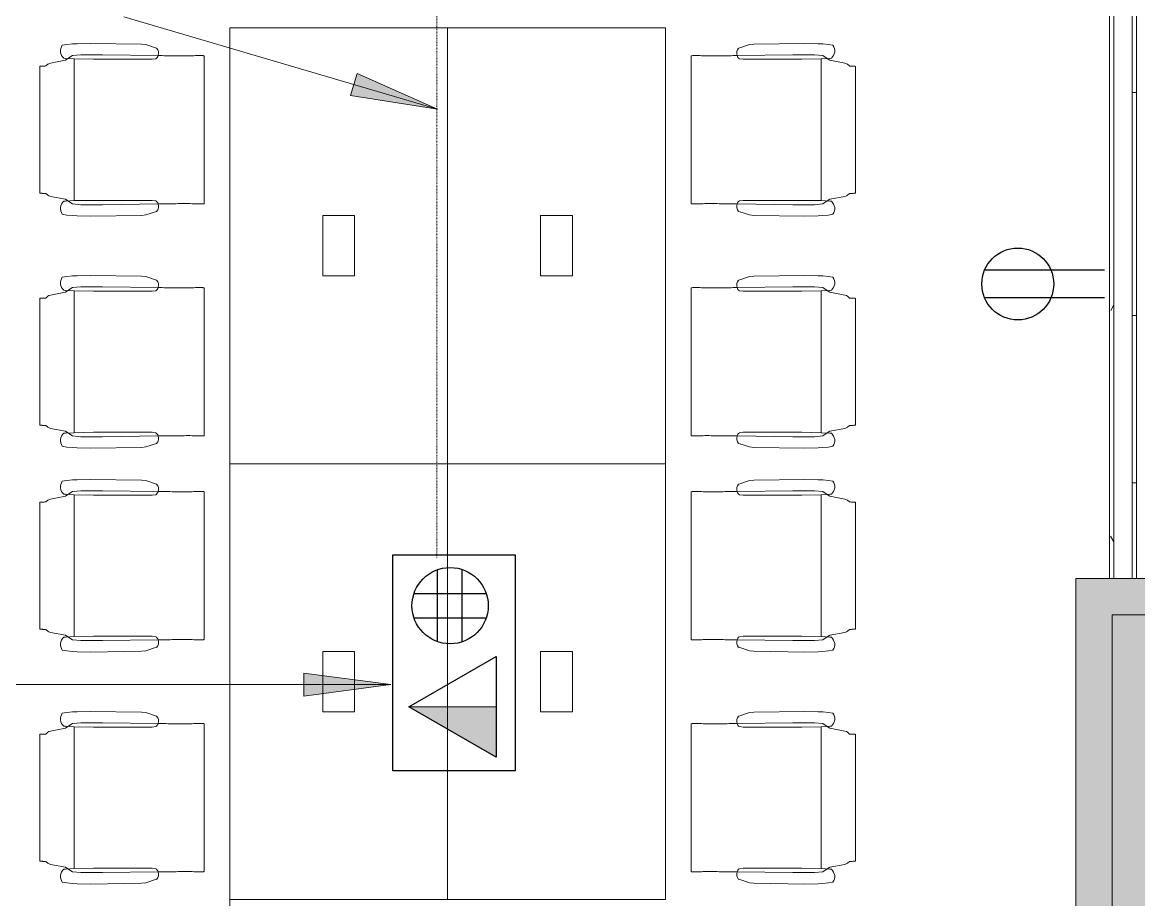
# Model space of a CAD drawing. Header units: inches. Extents: x 0 to 2535, y 0 to 2055.
# Drawn here: x 1491 to 1644.7, y 372.7 to 493.5 of the extents above; entities that cross this region are included whole.
import ezdxf

# ---------------------------------------------------------------- set-up
doc = ezdxf.new("R2010")
doc.units = ezdxf.units.IN
doc.header["$MEASUREMENT"] = 0
doc.linetypes.add('Dash 1_16_', pattern=[0.125, 0.0625, -0.0625])
for name, color, linetype, lineweight in [('A-ANNO-KEYN', 231, 'Continuous', 9), ('A-ANNO-NOTE', 131, 'Continuous', 9), ('A-DETL', 90, 'Continuous', 9), ('A-DETL-GENF', 92, 'Continuous', 9), ('A-WALL', 113, 'Continuous', 13), ('A-WALL-PATT', 111, 'Continuous', 13), ('I-FURN', 30, 'Continuous', 9), ('I-FURN-PNLS', 30, 'Continuous', 9), ('I-WALL', 2, 'Continuous', 13)]:
    doc.layers.add(name, color=color, linetype=linetype, lineweight=lineweight)
pattern_1 = [(0, (0, 0), (30.72, 7.68), [1.267, -21.773, 1.267, -21.773, -122.88]), (0, (0, 0), (30.72, 7.68), [-46.08, 1.267, -44.813, 1.267, -21.773, -53.76]), (0, (0, 0), (30.72, 7.68), [-115.2, 1.267, -14.093, 1.267, -37.133]), (120, (11.52, 3.84), (-22.011075, 22.7643), [1.267, -21.773, 1.267, -21.773, -122.88]), (120, (11.52, 3.84), (-22.011075, 22.7643), [-46.08, 1.267, -44.813, 1.267, -21.773, -53.76]), (120, (11.52, 3.84), (-22.011075, 22.7643), [-115.2, 1.267, -14.093, 1.267, -37.133]), (240, (15.36, 19.2), (-8.708925, -30.4443), [1.267, -21.773, 1.267, -21.773, -122.88]), (240, (15.36, 19.2), (-8.708925, -30.4443), [-46.08, 1.267, -44.813, 1.267, -21.773, -53.76]), (240, (15.36, 19.2), (-8.708925, -30.4443), [-115.2, 1.267, -14.093, 1.267, -37.133])]

# ---------------------------------------------------------------- blocks, each defined once
blk = doc.blocks.new('F - CONF TABLE _6 RECTANGULAR-16 CHAIRS_ - F - CONF TABLE _6 RECTANGULAR-16 CHAIRS_-7020477-Level 05 POWER _ SIGNAL')
at = {"layer": 'I-FURN'}
for p, q in [((-67.25, 56.16), (-84.68, 56.16)), ((-52.75, 56.16), (-35.32, 56.16)), ((-7.25, 56.16), (-24.68, 56.16)), ((7.25, 56.16), (24.68, 56.16)), ((-85.14, 54.68), (-85.54, 52.61)), ((-84.99, 55.06), (-85.14, 54.68)), ((-84.74, 55.32), (-84.99, 55.06)), ((-66.94, 55.06), (-67.2, 55.32)), ((-66.87, 54.92), (-66.94, 55.06)), ((-66.79, 54.68), (-66.87, 54.92)), ((-66.39, 52.61), (-66.79, 54.68)), ((-53.61, 52.61), (-53.21, 54.68)), ((-53.21, 54.68), (-53.13, 54.92)), ((-53.13, 54.92), (-53.06, 55.06)), ((-53.06, 55.06), (-52.8, 55.32)), ((-35.26, 55.32), (-35.01, 55.06)), ((-35.01, 55.06), (-34.86, 54.68)), ((-34.86, 54.68), (-34.46, 52.61)), ((-25.14, 54.68), (-25.54, 52.61)), ((-24.99, 55.06), (-25.14, 54.68)), ((-24.74, 55.32), (-24.99, 55.06)), ((-6.94, 55.06), (-7.2, 55.32)), ((-6.87, 54.92), (-6.94, 55.06)), ((-6.79, 54.68), (-6.87, 54.92)), ((-6.39, 52.61), (-6.79, 54.68)), ((6.39, 52.61), (6.79, 54.68)), ((6.79, 54.68), (6.87, 54.92)), ((6.87, 54.92), (6.94, 55.06)), ((6.94, 55.06), (7.2, 55.32)), ((24.74, 55.32), (24.99, 55.06)), ((24.99, 55.06), (25.14, 54.68)), ((25.14, 54.68), (25.54, 52.61)), ((-87.7, 52.45), (-87.77, 51.68)), ((-87.59, 53.06), (-87.7, 52.45)), ((-85.77, 52.28), (-86.18, 51.68)), ((-85.79, 52.61), (-85.81, 52.84)), ((-85.73, 51.45), (-85.79, 52.61)), ((-85.54, 52.61), (-85.77, 52.28)), ((-66.16, 52.28), (-66.39, 52.61)), ((-66.14, 52.61), (-66.21, 51.45)), ((-65.76, 51.68), (-66.16, 52.28)), ((-66.12, 52.84), (-66.14, 52.61)), ((-64.23, 52.45), (-64.34, 53.06)), ((-64.16, 51.68), (-64.23, 52.45)), ((-55.84, 51.68), (-55.77, 52.45)), ((-55.77, 52.45), (-55.66, 53.06)), ((-54.24, 51.68), (-53.84, 52.28)), ((-53.88, 52.84), (-53.86, 52.61)), ((-53.86, 52.61), (-53.79, 51.45)), ((-53.84, 52.28), (-53.61, 52.61)), ((-34.46, 52.61), (-34.23, 52.28)), ((-34.27, 51.45), (-34.21, 52.61)), ((-34.23, 52.28), (-33.82, 51.68)), ((-34.21, 52.61), (-34.19, 52.84)), ((-32.41, 53.06), (-32.3, 52.45)), ((-32.3, 52.45), (-32.23, 51.68)), ((-27.7, 52.45), (-27.77, 51.68)), ((-27.59, 53.06), (-27.7, 52.45)), ((-25.77, 52.28), (-26.18, 51.68)), ((-25.79, 52.61), (-25.81, 52.84)), ((-25.73, 51.45), (-25.79, 52.61)), ((-25.54, 52.61), (-25.77, 52.28)), ((-6.16, 52.28), (-6.39, 52.61)), ((-6.14, 52.61), (-6.21, 51.45)), ((-5.76, 51.68), (-6.16, 52.28)), ((-6.12, 52.84), (-6.14, 52.61)), ((-4.23, 52.45), (-4.34, 53.06)), ((-4.16, 51.68), (-4.23, 52.45)), ((4.16, 51.68), (4.23, 52.45)), ((4.23, 52.45), (4.34, 53.06)), ((5.76, 51.68), (6.16, 52.28)), ((6.12, 52.84), (6.14, 52.61)), ((6.14, 52.61), (6.21, 51.45)), ((6.16, 52.28), (6.39, 52.61)), ((25.54, 52.61), (25.77, 52.28)), ((25.73, 51.45), (25.79, 52.61)), ((25.77, 52.28), (26.18, 51.68)), ((25.79, 52.61), (25.81, 52.84)), ((27.59, 53.06), (27.7, 52.45)), ((27.7, 52.45), (27.77, 51.68)), ((-87.8, 51.03), (-87.85, 49.17)), ((-87.77, 51.68), (-87.8, 51.03)), ((-86.18, 51.68), (-86.28, 50.52)), ((-85.68, 48.77), (-85.73, 51.45)), ((-85.73, 51.45), (-66.21, 51.45)), ((-66.21, 51.45), (-66.25, 48.77)), ((-65.65, 50.52), (-65.76, 51.68)), ((-64.13, 51.03), (-64.16, 51.68)), ((-64.08, 49.17), (-64.13, 51.03)), ((-55.92, 49.17), (-55.87, 51.03)), ((-55.87, 51.03), (-55.84, 51.68)), ((-54.35, 50.52), (-54.24, 51.68)), ((-53.79, 51.45), (-53.75, 48.77)), ((-34.27, 51.45), (-53.79, 51.45)), ((-34.32, 48.77), (-34.27, 51.45)), ((-33.82, 51.68), (-33.72, 50.52)), ((-32.23, 51.68), (-32.2, 51.03)), ((-32.2, 51.03), (-32.15, 49.17)), ((-27.8, 51.03), (-27.85, 49.17)), ((-27.77, 51.68), (-27.8, 51.03)), ((-26.18, 51.68), (-26.28, 50.52)), ((-25.68, 48.77), (-25.73, 51.45)), ((-25.73, 51.45), (-6.21, 51.45)), ((-6.21, 51.45), (-6.25, 48.77)), ((-5.65, 50.52), (-5.76, 51.68)), ((-4.13, 51.03), (-4.16, 51.68)), ((-4.08, 49.17), (-4.13, 51.03)), ((4.08, 49.17), (4.13, 51.03)), ((4.13, 51.03), (4.16, 51.68)), ((5.65, 50.52), (5.76, 51.68)), ((6.21, 51.45), (6.25, 48.77)), ((25.73, 51.45), (6.21, 51.45)), ((25.68, 48.77), (25.73, 51.45)), ((26.18, 51.68), (26.28, 50.52)), ((27.77, 51.68), (27.8, 51.03)), ((27.8, 51.03), (27.85, 49.17)), ((-86.28, 50.52), (-86.28, 47.52)), ((-65.65, 47.52), (-65.65, 50.52)), ((-54.35, 47.52), (-54.35, 50.52)), ((-33.72, 50.52), (-33.72, 47.52)), ((-26.28, 50.52), (-26.28, 47.52)), ((-5.65, 47.52), (-5.65, 50.52)), ((5.65, 47.52), (5.65, 50.52)), ((26.28, 50.52), (26.28, 47.52)), ((-87.85, 49.17), (-87.75, 42.17)), ((-85.68, 40.68), (-85.68, 48.77)), ((-66.25, 48.77), (-66.25, 40.68)), ((-64.18, 42.17), (-64.08, 49.17)), ((-55.82, 42.17), (-55.92, 49.17)), ((-53.75, 48.77), (-53.75, 40.68)), ((-34.32, 40.68), (-34.32, 48.77)), ((-32.15, 49.17), (-32.25, 42.17)), ((-27.85, 49.17), (-27.75, 42.17)), ((-25.68, 40.68), (-25.68, 48.77)), ((-6.25, 48.77), (-6.25, 40.68)), ((-4.18, 42.17), (-4.08, 49.17)), ((4.18, 42.17), (4.08, 49.17)), ((6.25, 48.77), (6.25, 40.68)), ((25.68, 40.68), (25.68, 48.77)), ((27.85, 49.17), (27.75, 42.17)), ((-86.28, 47.52), (-86.17, 39.85)), ((-65.76, 39.85), (-65.65, 47.52)), ((-54.24, 39.85), (-54.35, 47.52)), ((-33.72, 47.52), (-33.83, 39.85)), ((-26.28, 47.52), (-26.17, 39.85)), ((-5.76, 39.85), (-5.65, 47.52)), ((5.76, 39.85), (5.65, 47.52)), ((26.28, 47.52), (26.17, 39.85)), ((-87.75, 42.17), (-87.69, 41.58)), ((-87.69, 41.58), (-87.2, 40.08)), ((-64.73, 40.08), (-64.24, 41.58)), ((-64.24, 41.58), (-64.18, 42.17)), ((-55.76, 41.58), (-55.82, 42.17)), ((-55.27, 40.08), (-55.76, 41.58)), ((-32.31, 41.58), (-32.8, 40.08)), ((-32.25, 42.17), (-32.31, 41.58)), ((-27.75, 42.17), (-27.69, 41.58)), ((-27.69, 41.58), (-27.2, 40.08)), ((-4.73, 40.08), (-4.24, 41.58)), ((-4.24, 41.58), (-4.18, 42.17)), ((4.24, 41.58), (4.18, 42.17)), ((4.73, 40.08), (4.24, 41.58)), ((27.69, 41.58), (27.2, 40.08)), ((27.75, 42.17), (27.69, 41.58)), ((-85.74, 40.18), (-85.68, 40.68)), ((-66.25, 40.68), (-66.19, 40.18)), ((-53.75, 40.68), (-53.81, 40.18)), ((-34.26, 40.18), (-34.32, 40.68)), ((-25.74, 40.18), (-25.68, 40.68)), ((-6.25, 40.68), (-6.19, 40.18)), ((6.25, 40.68), (6.19, 40.18)), ((25.74, 40.18), (25.68, 40.68)), ((-86.14, 33.53), (-65.8, 33.53)), ((-33.86, 33.53), (-54.2, 33.53)), ((-26.14, 33.53), (-5.8, 33.53)), ((26.14, 33.53), (5.8, 33.53)), ((-86.14, -33.53), (-65.8, -33.53)), ((-33.86, -33.53), (-54.2, -33.53)), ((-26.14, -33.53), (-5.8, -33.53)), ((26.14, -33.53), (5.8, -33.53)), ((-86.28, -47.52), (-86.17, -39.85)), ((-65.76, -39.85), (-65.65, -47.52)), ((-54.24, -39.85), (-54.35, -47.52)), ((-33.72, -47.52), (-33.83, -39.85)), ((-26.28, -47.52), (-26.17, -39.85)), ((-5.76, -39.85), (-5.65, -47.52)), ((5.76, -39.85), (5.65, -47.52)), ((26.28, -47.52), (26.17, -39.85)), ((-87.69, -41.58), (-87.2, -40.08)), ((-85.74, -40.18), (-85.68, -40.68)), ((-85.68, -40.68), (-85.68, -48.77)), ((-66.25, -40.68), (-66.19, -40.18)), ((-66.25, -48.77), (-66.25, -40.68)), ((-64.73, -40.08), (-64.24, -41.58)), ((-55.27, -40.08), (-55.76, -41.58)), ((-53.75, -40.68), (-53.81, -40.18)), ((-53.75, -48.77), (-53.75, -40.68)), ((-34.26, -40.18), (-34.32, -40.68)), ((-34.32, -40.68), (-34.32, -48.77)), ((-32.31, -41.58), (-32.8, -40.08)), ((-27.69, -41.58), (-27.2, -40.08)), ((-25.74, -40.18), (-25.68, -40.68)), ((-25.68, -40.68), (-25.68, -48.77)), ((-6.25, -40.68), (-6.19, -40.18)), ((-6.25, -48.77), (-6.25, -40.68)), ((-4.73, -40.08), (-4.24, -41.58)), ((4.73, -40.08), (4.24, -41.58)), ((6.25, -40.68), (6.19, -40.18)), ((6.25, -48.77), (6.25, -40.68)), ((25.74, -40.18), (25.68, -40.68)), ((25.68, -40.68), (25.68, -48.77)), ((27.69, -41.58), (27.2, -40.08)), ((-87.85, -49.17), (-87.75, -42.17)), ((-87.75, -42.17), (-87.69, -41.58)), ((-64.24, -41.58), (-64.18, -42.17)), ((-64.18, -42.17), (-64.08, -49.17)), ((-55.82, -42.17), (-55.92, -49.17)), ((-55.76, -41.58), (-55.82, -42.17)), ((-32.25, -42.17), (-32.31, -41.58)), ((-32.15, -49.17), (-32.25, -42.17)), ((-27.85, -49.17), (-27.75, -42.17)), ((-27.75, -42.17), (-27.69, -41.58)), ((-4.24, -41.58), (-4.18, -42.17)), ((-4.18, -42.17), (-4.08, -49.17)), ((4.18, -42.17), (4.08, -49.17)), ((4.24, -41.58), (4.18, -42.17)), ((27.75, -42.17), (27.69, -41.58)), ((27.85, -49.17), (27.75, -42.17)), ((-86.28, -50.52), (-86.28, -47.52)), ((-65.65, -47.52), (-65.65, -50.52)), ((-54.35, -47.52), (-54.35, -50.52)), ((-33.72, -50.52), (-33.72, -47.52)), ((-26.28, -50.52), (-26.28, -47.52)), ((-5.65, -47.52), (-5.65, -50.52)), ((5.65, -47.52), (5.65, -50.52)), ((26.28, -50.52), (26.28, -47.52)), ((-87.8, -51.03), (-87.85, -49.17)), ((-85.68, -48.77), (-85.73, -51.45)), ((-66.21, -51.45), (-66.25, -48.77)), ((-64.08, -49.17), (-64.13, -51.03)), ((-55.92, -49.17), (-55.87, -51.03)), ((-53.79, -51.45), (-53.75, -48.77)), ((-34.32, -48.77), (-34.27, -51.45)), ((-32.2, -51.03), (-32.15, -49.17)), ((-27.8, -51.03), (-27.85, -49.17)), ((-25.68, -48.77), (-25.73, -51.45)), ((-6.21, -51.45), (-6.25, -48.77)), ((-4.08, -49.17), (-4.13, -51.03)), ((4.08, -49.17), (4.13, -51.03)), ((6.21, -51.45), (6.25, -48.77)), ((25.68, -48.77), (25.73, -51.45)), ((27.8, -51.03), (27.85, -49.17)), ((-86.18, -51.68), (-86.28, -50.52)), ((-65.65, -50.52), (-65.76, -51.68)), ((-54.35, -50.52), (-54.24, -51.68)), ((-33.82, -51.68), (-33.72, -50.52)), ((-26.18, -51.68), (-26.28, -50.52)), ((-5.65, -50.52), (-5.76, -51.68)), ((5.65, -50.52), (5.76, -51.68)), ((26.18, -51.68), (26.28, -50.52)), ((-87.77, -51.68), (-87.8, -51.03)), ((-87.7, -52.45), (-87.77, -51.68)), ((-85.77, -52.28), (-86.18, -51.68)), ((-85.73, -51.45), (-85.79, -52.61)), ((-85.73, -51.45), (-66.21, -51.45)), ((-66.14, -52.61), (-66.21, -51.45)), ((-65.76, -51.68), (-66.16, -52.28)), ((-64.16, -51.68), (-64.23, -52.45)), ((-64.13, -51.03), (-64.16, -51.68)), ((-55.87, -51.03), (-55.84, -51.68)), ((-55.84, -51.68), (-55.77, -52.45)), ((-54.24, -51.68), (-53.84, -52.28)), ((-53.86, -52.61), (-53.79, -51.45)), ((-34.27, -51.45), (-53.79, -51.45)), ((-34.27, -51.45), (-34.21, -52.61)), ((-34.23, -52.28), (-33.82, -51.68)), ((-32.3, -52.45), (-32.23, -51.68)), ((-32.23, -51.68), (-32.2, -51.03)), ((-27.77, -51.68), (-27.8, -51.03)), ((-27.7, -52.45), (-27.77, -51.68)), ((-25.77, -52.28), (-26.18, -51.68)), ((-25.73, -51.45), (-25.79, -52.61)), ((-25.73, -51.45), (-6.21, -51.45)), ((-6.14, -52.61), (-6.21, -51.45)), ((-5.76, -51.68), (-6.16, -52.28)), ((-4.16, -51.68), (-4.23, -52.45)), ((-4.13, -51.03), (-4.16, -51.68)), ((4.13, -51.03), (4.16, -51.68)), ((4.16, -51.68), (4.23, -52.45)), ((5.76, -51.68), (6.16, -52.28)), ((6.14, -52.61), (6.21, -51.45)), ((25.73, -51.45), (6.21, -51.45)), ((25.73, -51.45), (25.79, -52.61)), ((25.77, -52.28), (26.18, -51.68)), ((27.7, -52.45), (27.77, -51.68)), ((27.77, -51.68), (27.8, -51.03)), ((-87.59, -53.06), (-87.7, -52.45)), ((-85.79, -52.61), (-85.81, -52.84)), ((-85.54, -52.61), (-85.77, -52.28)), ((-85.14, -54.68), (-85.54, -52.61)), ((-66.39, -52.61), (-66.79, -54.68)), ((-66.16, -52.28), (-66.39, -52.61)), ((-66.12, -52.84), (-66.14, -52.61)), ((-64.23, -52.45), (-64.34, -53.06)), ((-55.77, -52.45), (-55.66, -53.06)), ((-53.88, -52.84), (-53.86, -52.61)), ((-53.84, -52.28), (-53.61, -52.61)), ((-53.61, -52.61), (-53.21, -54.68)), ((-34.86, -54.68), (-34.46, -52.61)), ((-34.46, -52.61), (-34.23, -52.28)), ((-34.21, -52.61), (-34.19, -52.84)), ((-32.41, -53.06), (-32.3, -52.45)), ((-27.59, -53.06), (-27.7, -52.45)), ((-25.79, -52.61), (-25.81, -52.84)), ((-25.54, -52.61), (-25.77, -52.28)), ((-25.14, -54.68), (-25.54, -52.61)), ((-6.39, -52.61), (-6.79, -54.68)), ((-6.16, -52.28), (-6.39, -52.61)), ((-6.12, -52.84), (-6.14, -52.61)), ((-4.23, -52.45), (-4.34, -53.06)), ((4.23, -52.45), (4.34, -53.06)), ((6.12, -52.84), (6.14, -52.61)), ((6.16, -52.28), (6.39, -52.61)), ((6.39, -52.61), (6.79, -54.68)), ((25.14, -54.68), (25.54, -52.61)), ((25.54, -52.61), (25.77, -52.28)), ((25.79, -52.61), (25.81, -52.84)), ((27.59, -53.06), (27.7, -52.45)), ((-84.99, -55.06), (-85.14, -54.68)), ((-84.74, -55.32), (-84.99, -55.06)), ((-66.94, -55.06), (-67.2, -55.32)), ((-66.87, -54.92), (-66.94, -55.06)), ((-66.79, -54.68), (-66.87, -54.92)), ((-53.21, -54.68), (-53.13, -54.92)), ((-53.13, -54.92), (-53.06, -55.06)), ((-53.06, -55.06), (-52.8, -55.32)), ((-35.26, -55.32), (-35.01, -55.06)), ((-35.01, -55.06), (-34.86, -54.68)), ((-24.99, -55.06), (-25.14, -54.68)), ((-24.74, -55.32), (-24.99, -55.06)), ((-6.94, -55.06), (-7.2, -55.32)), ((-6.87, -54.92), (-6.94, -55.06)), ((-6.79, -54.68), (-6.87, -54.92)), ((6.79, -54.68), (6.87, -54.92)), ((6.87, -54.92), (6.94, -55.06)), ((6.94, -55.06), (7.2, -55.32)), ((24.74, -55.32), (24.99, -55.06)), ((24.99, -55.06), (25.14, -54.68)), ((-67.25, -56.16), (-84.68, -56.16)), ((-52.75, -56.16), (-35.32, -56.16)), ((-7.25, -56.16), (-24.68, -56.16)), ((7.25, -56.16), (24.68, -56.16))]:
    blk.add_line(p, q, dxfattribs=at)
for centre, radius, start, end in [((-86.82, 51.99), 1.32, 40.065, 125.935), ((-65.11, 51.99), 1.32, 54.065, 139.935), ((-54.89, 51.99), 1.32, 40.065, 125.935), ((-33.18, 51.99), 1.32, 54.065, 139.935), ((-26.82, 51.99), 1.32, 40.065, 125.935), ((-5.11, 51.99), 1.32, 54.065, 139.935), ((5.11, 51.99), 1.32, 40.065, 125.935), ((26.82, 51.99), 1.32, 54.065, 139.935), ((-86.48, 40.93), 1.12, 229.743, 286.0891), ((-86.4, 40.6), 0.781, 286.8466, 327.6782), ((-65.53, 40.6), 0.781, 212.3218, 253.1534), ((-65.45, 40.93), 1.12, 253.9109, 310.257), ((-54.55, 40.93), 1.12, 229.743, 286.0891), ((-54.47, 40.6), 0.781, 286.8466, 327.6782), ((-33.6, 40.6), 0.781, 212.3218, 253.1534), ((-33.52, 40.93), 1.12, 253.9109, 310.257), ((-26.48, 40.93), 1.12, 229.743, 286.0891), ((-26.4, 40.6), 0.781, 286.8466, 327.6782), ((-5.53, 40.6), 0.781, 212.3218, 253.1534), ((-5.45, 40.93), 1.12, 253.9109, 310.257), ((5.45, 40.93), 1.12, 229.743, 286.0891), ((5.53, 40.6), 0.781, 286.8466, 327.6782), ((26.4, 40.6), 0.781, 212.3218, 253.1534), ((26.48, 40.93), 1.12, 253.9109, 310.257), ((-86.48, -40.93), 1.12, 73.9109, 130.257), ((-86.4, -40.6), 0.781, 32.3218, 73.1534), ((-65.53, -40.6), 0.781, 106.8466, 147.6782), ((-65.45, -40.93), 1.12, 49.743, 106.0891), ((-54.55, -40.93), 1.12, 73.9109, 130.257), ((-54.47, -40.6), 0.781, 32.3218, 73.1534), ((-33.6, -40.6), 0.781, 106.8466, 147.6782), ((-33.52, -40.93), 1.12, 49.743, 106.0891), ((-26.48, -40.93), 1.12, 73.9109, 130.257), ((-26.4, -40.6), 0.781, 32.3218, 73.1534), ((-5.53, -40.6), 0.781, 106.8466, 147.6782), ((-5.45, -40.93), 1.12, 49.743, 106.0891), ((5.45, -40.93), 1.12, 73.9109, 130.257), ((5.53, -40.6), 0.781, 32.3218, 73.1534), ((26.4, -40.6), 0.781, 106.8466, 147.6782), ((26.48, -40.93), 1.12, 49.743, 106.0891), ((-86.82, -51.99), 1.32, 234.065, 319.935), ((-65.11, -51.99), 1.32, 220.065, 305.935), ((-54.89, -51.99), 1.32, 234.065, 319.935), ((-33.18, -51.99), 1.32, 220.065, 305.935), ((-26.82, -51.99), 1.32, 234.065, 319.935), ((-5.11, -51.99), 1.32, 220.065, 305.935), ((5.11, -51.99), 1.32, 234.065, 319.935), ((26.82, -51.99), 1.32, 220.065, 305.935)]:
    blk.add_arc(centre, radius, start, end, dxfattribs=at)
for points, knots in [([(-84.68, 56.16), (-84.68, 56.16), (-84.69, 56.14), (-84.7, 56.09), (-84.71, 56.03), (-84.71, 55.94), (-84.72, 55.84), (-84.73, 55.69), (-84.73, 55.51), (-84.74, 55.37), (-84.74, 55.32)], [0, 0, 0, 0, 0.111111, 0.222222, 0.333333, 0.444444, 0.555556, 0.666667, 0.888889, 1, 1, 1, 1]), ([(-67.2, 55.32), (-67.2, 55.51), (-67.21, 55.78), (-67.22, 56), (-67.23, 56.09), (-67.24, 56.14), (-67.25, 56.16), (-67.25, 56.16)], [0, 0, 0, 0, 0.444444, 0.666667, 0.777778, 0.888889, 1, 1, 1, 1]), ([(-52.8, 55.32), (-52.8, 55.37), (-52.8, 55.51), (-52.8, 55.69), (-52.79, 55.84), (-52.78, 55.94), (-52.78, 56.03), (-52.77, 56.09), (-52.76, 56.14), (-52.75, 56.16), (-52.75, 56.16)], [-1, -1, -1, -1, -0.888889, -0.666667, -0.555556, -0.444444, -0.333333, -0.222222, -0.111111, 0, 0, 0, 0]), ([(-35.32, 56.16), (-35.32, 56.16), (-35.31, 56.14), (-35.3, 56.09), (-35.29, 56), (-35.27, 55.78), (-35.27, 55.51), (-35.26, 55.32)], [-1, -1, -1, -1, -0.888889, -0.777778, -0.666667, -0.444444, 0, 0, 0, 0]), ([(-24.68, 56.16), (-24.68, 56.16), (-24.69, 56.14), (-24.7, 56.09), (-24.71, 56.03), (-24.71, 55.94), (-24.72, 55.84), (-24.73, 55.69), (-24.73, 55.51), (-24.74, 55.37), (-24.74, 55.32)], [0, 0, 0, 0, 0.111111, 0.222222, 0.333333, 0.444444, 0.555556, 0.666667, 0.888889, 1, 1, 1, 1]), ([(-7.2, 55.32), (-7.2, 55.51), (-7.21, 55.78), (-7.22, 56), (-7.23, 56.09), (-7.24, 56.14), (-7.25, 56.16), (-7.25, 56.16)], [0, 0, 0, 0, 0.444444, 0.666667, 0.777778, 0.888889, 1, 1, 1, 1]), ([(7.2, 55.32), (7.2, 55.37), (7.2, 55.51), (7.2, 55.69), (7.21, 55.84), (7.22, 55.94), (7.22, 56.03), (7.23, 56.09), (7.24, 56.14), (7.25, 56.16), (7.25, 56.16)], [-1, -1, -1, -1, -0.888889, -0.666667, -0.555556, -0.444444, -0.333333, -0.222222, -0.111111, 0, 0, 0, 0]), ([(24.68, 56.16), (24.68, 56.16), (24.69, 56.14), (24.7, 56.09), (24.71, 56), (24.73, 55.78), (24.73, 55.51), (24.74, 55.32)], [-1, -1, -1, -1, -0.888889, -0.777778, -0.666667, -0.444444, 0, 0, 0, 0]), ([(-86.18, 34.47), (-86.18, 34.39), (-86.18, 34.23), (-86.18, 33.9), (-86.16, 33.6), (-86.14, 33.53), (-86.14, 33.53)], [0, 0, 0, 0, 0.181818, 0.363636, 0.727273, 1, 1, 1, 1]), ([(-65.8, 33.53), (-65.79, 33.53), (-65.79, 33.53), (-65.78, 33.56), (-65.77, 33.62), (-65.77, 33.69), (-65.76, 33.77), (-65.75, 33.91), (-65.75, 34.14), (-65.75, 34.35), (-65.75, 34.47)], [0, 0, 0, 0, 0.090909, 0.181818, 0.272727, 0.363636, 0.454545, 0.545455, 0.727273, 1, 1, 1, 1]), ([(-54.2, 33.53), (-54.21, 33.53), (-54.23, 33.6), (-54.25, 33.9), (-54.25, 34.23), (-54.25, 34.39), (-54.25, 34.47)], [-1, -1, -1, -1, -0.727273, -0.363636, -0.181818, 0, 0, 0, 0]), ([(-33.82, 34.47), (-33.82, 34.35), (-33.82, 34.14), (-33.82, 33.91), (-33.83, 33.77), (-33.83, 33.69), (-33.84, 33.62), (-33.85, 33.56), (-33.86, 33.53), (-33.86, 33.53), (-33.86, 33.53)], [-1, -1, -1, -1, -0.727273, -0.545455, -0.454545, -0.363636, -0.272727, -0.181818, -0.090909, 0, 0, 0, 0]), ([(-26.18, 34.47), (-26.18, 34.39), (-26.18, 34.23), (-26.18, 33.9), (-26.16, 33.6), (-26.14, 33.53), (-26.14, 33.53)], [0, 0, 0, 0, 0.181818, 0.363636, 0.727273, 1, 1, 1, 1]), ([(-5.8, 33.53), (-5.79, 33.53), (-5.79, 33.53), (-5.78, 33.56), (-5.77, 33.62), (-5.77, 33.69), (-5.76, 33.77), (-5.75, 33.91), (-5.75, 34.14), (-5.75, 34.35), (-5.75, 34.47)], [0, 0, 0, 0, 0.090909, 0.181818, 0.272727, 0.363636, 0.454545, 0.545455, 0.727273, 1, 1, 1, 1]), ([(5.8, 33.53), (5.79, 33.53), (5.77, 33.6), (5.75, 33.9), (5.75, 34.23), (5.75, 34.39), (5.75, 34.47)], [-1, -1, -1, -1, -0.727273, -0.363636, -0.181818, 0, 0, 0, 0]), ([(26.18, 34.47), (26.18, 34.35), (26.18, 34.14), (26.18, 33.91), (26.17, 33.77), (26.17, 33.69), (26.16, 33.62), (26.15, 33.56), (26.14, 33.53), (26.14, 33.53), (26.14, 33.53)], [-1, -1, -1, -1, -0.727273, -0.545455, -0.454545, -0.363636, -0.272727, -0.181818, -0.090909, 0, 0, 0, 0]), ([(-86.18, -34.47), (-86.18, -34.35), (-86.18, -34.14), (-86.18, -33.91), (-86.17, -33.77), (-86.17, -33.69), (-86.16, -33.62), (-86.15, -33.56), (-86.14, -33.53), (-86.14, -33.53), (-86.14, -33.53)], [-1, -1, -1, -1, -0.727273, -0.545455, -0.454545, -0.363636, -0.272727, -0.181818, -0.090909, 0, 0, 0, 0]), ([(-65.8, -33.53), (-65.79, -33.53), (-65.77, -33.6), (-65.75, -33.9), (-65.75, -34.23), (-65.75, -34.39), (-65.75, -34.47)], [-1, -1, -1, -1, -0.727273, -0.363636, -0.181818, 0, 0, 0, 0]), ([(-54.2, -33.53), (-54.21, -33.53), (-54.21, -33.53), (-54.22, -33.56), (-54.23, -33.62), (-54.23, -33.69), (-54.24, -33.77), (-54.25, -33.91), (-54.25, -34.14), (-54.25, -34.35), (-54.25, -34.47)], [0, 0, 0, 0, 0.090909, 0.181818, 0.272727, 0.363636, 0.454545, 0.545455, 0.727273, 1, 1, 1, 1]), ([(-33.82, -34.47), (-33.82, -34.39), (-33.82, -34.23), (-33.82, -33.9), (-33.84, -33.6), (-33.86, -33.53), (-33.86, -33.53)], [0, 0, 0, 0, 0.181818, 0.363636, 0.727273, 1, 1, 1, 1]), ([(-26.18, -34.47), (-26.18, -34.35), (-26.18, -34.14), (-26.18, -33.91), (-26.17, -33.77), (-26.17, -33.69), (-26.16, -33.62), (-26.15, -33.56), (-26.14, -33.53), (-26.14, -33.53), (-26.14, -33.53)], [-1, -1, -1, -1, -0.727273, -0.545455, -0.454545, -0.363636, -0.272727, -0.181818, -0.090909, 0, 0, 0, 0]), ([(-5.8, -33.53), (-5.79, -33.53), (-5.77, -33.6), (-5.75, -33.9), (-5.75, -34.23), (-5.75, -34.39), (-5.75, -34.47)], [-1, -1, -1, -1, -0.727273, -0.363636, -0.181818, 0, 0, 0, 0]), ([(5.8, -33.53), (5.79, -33.53), (5.79, -33.53), (5.78, -33.56), (5.77, -33.62), (5.77, -33.69), (5.76, -33.77), (5.75, -33.91), (5.75, -34.14), (5.75, -34.35), (5.75, -34.47)], [0, 0, 0, 0, 0.090909, 0.181818, 0.272727, 0.363636, 0.454545, 0.545455, 0.727273, 1, 1, 1, 1]), ([(26.18, -34.47), (26.18, -34.39), (26.18, -34.23), (26.18, -33.9), (26.16, -33.6), (26.14, -33.53), (26.14, -33.53)], [0, 0, 0, 0, 0.181818, 0.363636, 0.727273, 1, 1, 1, 1]), ([(-84.68, -56.16), (-84.68, -56.16), (-84.69, -56.14), (-84.7, -56.09), (-84.71, -56), (-84.73, -55.78), (-84.73, -55.51), (-84.74, -55.32)], [-1, -1, -1, -1, -0.888889, -0.777778, -0.666667, -0.444444, 0, 0, 0, 0]), ([(-67.2, -55.32), (-67.2, -55.37), (-67.2, -55.51), (-67.2, -55.69), (-67.21, -55.84), (-67.22, -55.94), (-67.22, -56.03), (-67.23, -56.09), (-67.24, -56.14), (-67.25, -56.16), (-67.25, -56.16)], [-1, -1, -1, -1, -0.888889, -0.666667, -0.555556, -0.444444, -0.333333, -0.222222, -0.111111, 0, 0, 0, 0]), ([(-52.8, -55.32), (-52.8, -55.51), (-52.79, -55.78), (-52.78, -56), (-52.77, -56.09), (-52.76, -56.14), (-52.75, -56.16), (-52.75, -56.16)], [0, 0, 0, 0, 0.444444, 0.666667, 0.777778, 0.888889, 1, 1, 1, 1]), ([(-35.32, -56.16), (-35.32, -56.16), (-35.31, -56.14), (-35.3, -56.09), (-35.29, -56.03), (-35.29, -55.94), (-35.28, -55.84), (-35.27, -55.69), (-35.27, -55.51), (-35.26, -55.37), (-35.26, -55.32)], [0, 0, 0, 0, 0.111111, 0.222222, 0.333333, 0.444444, 0.555556, 0.666667, 0.888889, 1, 1, 1, 1]), ([(-24.68, -56.16), (-24.68, -56.16), (-24.69, -56.14), (-24.7, -56.09), (-24.71, -56), (-24.73, -55.78), (-24.73, -55.51), (-24.74, -55.32)], [-1, -1, -1, -1, -0.888889, -0.777778, -0.666667, -0.444444, 0, 0, 0, 0]), ([(-7.2, -55.32), (-7.2, -55.37), (-7.2, -55.51), (-7.2, -55.69), (-7.21, -55.84), (-7.22, -55.94), (-7.22, -56.03), (-7.23, -56.09), (-7.24, -56.14), (-7.25, -56.16), (-7.25, -56.16)], [-1, -1, -1, -1, -0.888889, -0.666667, -0.555556, -0.444444, -0.333333, -0.222222, -0.111111, 0, 0, 0, 0]), ([(7.2, -55.32), (7.2, -55.51), (7.21, -55.78), (7.22, -56), (7.23, -56.09), (7.24, -56.14), (7.25, -56.16), (7.25, -56.16)], [0, 0, 0, 0, 0.444444, 0.666667, 0.777778, 0.888889, 1, 1, 1, 1]), ([(24.68, -56.16), (24.68, -56.16), (24.69, -56.14), (24.7, -56.09), (24.71, -56.03), (24.71, -55.94), (24.72, -55.84), (24.73, -55.69), (24.73, -55.51), (24.74, -55.37), (24.74, -55.32)], [0, 0, 0, 0, 0.111111, 0.222222, 0.333333, 0.444444, 0.555556, 0.666667, 0.888889, 1, 1, 1, 1])]:
    blk.add_open_spline(points, degree=3, knots=knots, dxfattribs=at)
for points in [[(-86.17, 39.85), (-86.16, 39.12), (-86.15, 37.66), (-86.14, 36.18), (-86.13, 35.44)], [(-65.8, 35.44), (-65.8, 36.18), (-65.79, 37.66), (-65.77, 39.12), (-65.76, 39.85)], [(-54.2, 35.44), (-54.2, 36.18), (-54.21, 37.66), (-54.23, 39.12), (-54.24, 39.85)], [(-33.83, 39.85), (-33.84, 39.12), (-33.85, 37.66), (-33.86, 36.18), (-33.87, 35.44)], [(-26.17, 39.85), (-26.16, 39.12), (-26.15, 37.66), (-26.14, 36.18), (-26.13, 35.44)], [(-5.8, 35.44), (-5.8, 36.18), (-5.79, 37.66), (-5.77, 39.12), (-5.76, 39.85)], [(5.8, 35.44), (5.8, 36.18), (5.79, 37.66), (5.77, 39.12), (5.76, 39.85)], [(26.17, 39.85), (26.16, 39.12), (26.15, 37.66), (26.14, 36.18), (26.13, 35.44)], [(-86.13, 35.44), (-86.14, 35.28), (-86.16, 34.96), (-86.17, 34.63), (-86.18, 34.47)], [(-65.75, 34.47), (-65.76, 34.63), (-65.77, 34.96), (-65.79, 35.28), (-65.8, 35.44)], [(-54.25, 34.47), (-54.24, 34.63), (-54.23, 34.96), (-54.21, 35.28), (-54.2, 35.44)], [(-33.87, 35.44), (-33.86, 35.28), (-33.84, 34.96), (-33.83, 34.63), (-33.82, 34.47)], [(-26.13, 35.44), (-26.14, 35.28), (-26.16, 34.96), (-26.17, 34.63), (-26.18, 34.47)], [(-5.75, 34.47), (-5.76, 34.63), (-5.77, 34.96), (-5.79, 35.28), (-5.8, 35.44)], [(5.75, 34.47), (5.76, 34.63), (5.77, 34.96), (5.79, 35.28), (5.8, 35.44)], [(26.13, 35.44), (26.14, 35.28), (26.16, 34.96), (26.17, 34.63), (26.18, 34.47)], [(-86.13, -35.44), (-86.14, -35.28), (-86.16, -34.96), (-86.17, -34.63), (-86.18, -34.47)], [(-65.75, -34.47), (-65.76, -34.63), (-65.77, -34.96), (-65.79, -35.28), (-65.8, -35.44)], [(-54.25, -34.47), (-54.24, -34.63), (-54.23, -34.96), (-54.21, -35.28), (-54.2, -35.44)], [(-33.87, -35.44), (-33.86, -35.28), (-33.84, -34.96), (-33.83, -34.63), (-33.82, -34.47)], [(-26.13, -35.44), (-26.14, -35.28), (-26.16, -34.96), (-26.17, -34.63), (-26.18, -34.47)], [(-5.75, -34.47), (-5.76, -34.63), (-5.77, -34.96), (-5.79, -35.28), (-5.8, -35.44)], [(5.75, -34.47), (5.76, -34.63), (5.77, -34.96), (5.79, -35.28), (5.8, -35.44)], [(26.13, -35.44), (26.14, -35.28), (26.16, -34.96), (26.17, -34.63), (26.18, -34.47)], [(-86.17, -39.85), (-86.16, -39.12), (-86.15, -37.66), (-86.14, -36.18), (-86.13, -35.44)], [(-65.8, -35.44), (-65.8, -36.18), (-65.79, -37.66), (-65.77, -39.12), (-65.76, -39.85)], [(-54.2, -35.44), (-54.2, -36.18), (-54.21, -37.66), (-54.23, -39.12), (-54.24, -39.85)], [(-33.83, -39.85), (-33.84, -39.12), (-33.85, -37.66), (-33.86, -36.18), (-33.87, -35.44)], [(-26.17, -39.85), (-26.16, -39.12), (-26.15, -37.66), (-26.14, -36.18), (-26.13, -35.44)], [(-5.8, -35.44), (-5.8, -36.18), (-5.79, -37.66), (-5.77, -39.12), (-5.76, -39.85)], [(5.8, -35.44), (5.8, -36.18), (5.79, -37.66), (5.77, -39.12), (5.76, -39.85)], [(26.17, -39.85), (26.16, -39.12), (26.15, -37.66), (26.14, -36.18), (26.13, -35.44)]]:
    blk.add_open_spline(points, degree=3, dxfattribs=at)
at = {"layer": 'I-FURN-PNLS'}
for p, q in [((-30, 30), (-90, 30)), ((-90, 30), (-90, 0)), ((-30, 0), (-30, 30)), ((-30, 30), (30, 30)), ((-30, 0), (-30, 30)), ((30, 30), (30, 0)), ((-64.16, 12.81), (-64.16, 17.19)), ((-64.16, 17.19), (-55.84, 17.19)), ((-55.84, 17.19), (-55.84, 12.81)), ((-4.16, 17.19), (-4.16, 12.81)), ((4.16, 17.19), (-4.16, 17.19)), ((4.16, 12.81), (4.16, 17.19)), ((-55.84, 12.81), (-64.16, 12.81)), ((-4.16, 12.81), (4.16, 12.81)), ((-30, 0), (-90, 0)), ((-90, 0), (-90, -30)), ((-90, 0), (-30, 0)), ((-30, -30), (-30, 0)), ((-30, 0), (30, 0)), ((30, 0), (-30, 0)), ((-30, -30), (-30, 0)), ((30, 0), (30, -30)), ((30, 0), (30, -30)), ((-64.16, -17.19), (-64.16, -12.81)), ((-64.16, -12.81), (-55.84, -12.81)), ((-55.84, -12.81), (-55.84, -17.19)), ((-4.16, -12.81), (-4.16, -17.19)), ((4.16, -12.81), (-4.16, -12.81)), ((4.16, -17.19), (4.16, -12.81)), ((-55.84, -17.19), (-64.16, -17.19)), ((-4.16, -17.19), (4.16, -17.19)), ((-90, -30), (-30, -30)), ((30, -30), (-30, -30)), ((30, -30), (90, -30))]:
    blk.add_line(p, q, dxfattribs=at)

msp = doc.modelspace()

# ---------------------------------------------------------------- hatches: boundary and pattern name
at = {"layer": 'A-ANNO-KEYN'}
for points in [[(1548.15, 481.56), (1537.08, 486.46), (1536.19, 483.43)], [(1541.74, 402.35), (1529.74, 403.93), (1529.74, 400.77)]]:
    msp.add_hatch(color=256, dxfattribs=at).paths.add_polyline_path(points, flags=0)
at = {"layer": 'A-ANNO-NOTE'}
msp.add_hatch(color=256, dxfattribs=at).paths.add_polyline_path([(1556.23, 392.38), (1556.23, 399.31), (1544.23, 399.31)], flags=0)
at = {"layer": 'A-DETL-GENF'}
h = msp.add_hatch(color=254, dxfattribs=at)
h.paths.add_polyline_path([(2075.98, 19.5), (2179, 19.5), (2179, 41.5), (2203, 41.5), (2203, 19.5), (2497, 19.5), (2497, 41.5), (2519, 41.5), (2519, 341.5), (2497, 341.5), (2497, 365.5), (2519, 365.5), (2519, 479.5), (2511, 479.5), (2511, 623.5), (2497, 623.5), (2497, 647.5), (2511, 647.5), (2511, 983.5), (2497, 983.5), (2497, 1007.5), (2511, 1007.5), (2511, 1343.5), (2049.5, 1343.5), (2049.5, 1223.5), (2087, 1223.5), (2087, 1152.5), (2049.5, 1152.5), (2049.5, 858), (2087, 858), (2087, 748), (1990.57, 748), (1990.57, 749.5), (1858.12, 749.5), (1858.12, 714.25), (1802, 714.25), (1802, 677.43), (1813, 677.43), (1813, 653.43), (1802, 653.43), (1802, 411.93), (1641.06, 411.93), (1641.06, 27.5), (1819, 27.5), (1819, 41.5), (1843, 41.5), (1843, 27.5), (2063, 27.5), (2063, 19.5), (2068.43, 19.5)], flags=0)
h.paths.add_polyline_path([(1807.43, 293.5), (1789, 293.5), (1789, 317.5), (1813, 317.5), (1813, 293.5)], flags=0)
h.paths.add_polyline_path([(2155, 293.5), (2149, 293.5), (2149, 317.5), (2173, 317.5), (2173, 293.5)], flags=0)
h.paths.add_polyline_path([(2149, 653.43), (2149, 677.43), (2173, 677.43), (2173, 653.43)], flags=0)
h.paths.add_polyline_path([(1491.69, 813), (1491.69, 1153.5), (1491.5, 1153.5), (1491.5, 1106.5), (1485, 1106.5), (1485, 1138.5), (1391, 1138.5), (1391, 1106.5), (1381.5, 1106.5), (1381.5, 1143.5), (1321.5, 1143.5), (1321.5, 1013.5), (1323.88, 1013.5), (1323.88, 1014.25), (1325.38, 1014.25), (1325.38, 1013.62), (1325.88, 1013.62), (1325.88, 1012.12), (1325.38, 1012.12), (1325.38, 1008.5), (1361.63, 1008.5), (1361.63, 1012.12), (1361.13, 1012.12), (1361.13, 1013.62), (1361.63, 1013.62), (1361.63, 1014.25), (1363.13, 1014.25), (1363.13, 1013.5), (1381.5, 1013.5), (1381.5, 1064.75), (1383, 1064.75), (1383, 1064.41), (1391, 1064.41), (1391, 1039), (1407, 1039), (1407, 1034.5), (1464.5, 1034.5), (1464.5, 1037), (1485, 1037), (1485, 1064.41), (1491.5, 1064.41), (1491.5, 1001.5), (1485, 1001.5), (1485, 1029), (1464.5, 1029), (1464.5, 1030.5), (1407, 1030.5), (1407, 1027), (1391, 1027), (1391, 930.5), (1485, 930.5), (1485, 959.5), (1491.5, 959.5), (1491.5, 897.5), (1485, 897.5), (1485, 926.5), (1395, 926.5), (1395, 906.5), (1391, 906.5), (1391, 826.5), (1485, 826.5), (1485, 855.5), (1491.5, 855.5), (1491.5, 813)], flags=0)
h.paths.add_polyline_path([(1488.5, 813), (1488.5, 814.5), (1488.25, 814.5), (1488.25, 813)], flags=0)
h.paths.add_polyline_path([(948.91, 813), (1002.88, 813), (1002.88, 813.06), (902.81, 813.06), (902.81, 813), (909.56, 813)], flags=0)
h.paths.add_polyline_path([(1004.88, 813), (1040.13, 813), (1040.13, 814.44), (1040.63, 814.44), (1040.63, 818.31), (1042.13, 818.31), (1042.13, 817.56), (1052, 817.56), (1052, 813.06), (1042.13, 813.06), (1042.13, 813), (1052.5, 813), (1052.5, 912.38), (1058.5, 912.38), (1058.5, 817), (1248.88, 817), (1248.88, 817.75), (1250.38, 817.75), (1250.38, 817.13), (1250.88, 817.13), (1250.88, 815.63), (1250.38, 815.63), (1250.38, 813), (1286.63, 813), (1286.63, 815.63), (1286.13, 815.63), (1286.13, 817.13), (1286.63, 817.13), (1286.63, 817.75), (1288.13, 817.75), (1288.13, 817), (1290.75, 817), (1290.75, 856.63), (1295.88, 856.63), (1295.88, 865.13), (1290.75, 865.13), (1290.75, 912.38), (1294.25, 912.38), (1294.25, 868.63), (1318, 868.63), (1318, 912.38), (1315.44, 912.38), (1315.44, 912.5), (993.06, 912.5), (993.06, 951.5), (990.43, 951.5), (990.43, 950.75), (988.93, 950.75), (988.93, 956.13), (988.43, 956.13), (988.43, 957.63), (988.93, 957.63), (988.93, 958.25), (990.43, 958.25), (990.43, 957.5), (993.06, 957.5), (993.06, 1017.06), (1016.5, 1017.06), (1016.5, 1037.5), (1036, 1037.5), (1036, 1234.5), (867.44, 1234.5), (867.44, 957.5), (951.18, 957.5), (951.18, 958.25), (952.68, 958.25), (952.68, 957.63), (953.18, 957.63), (953.18, 956.13), (952.68, 956.13), (952.68, 950.75), (951.18, 950.75), (951.18, 951.5), (833.56, 951.5), (833.56, 907.5), (848.81, 907.5), (848.81, 908.25), (850.31, 908.25), (850.31, 905.37), (850.81, 905.37), (850.81, 904), (886.06, 904), (886.06, 905.37), (886.56, 905.37), (886.56, 908.25), (888.06, 908.25), (888.06, 907.5), (902.81, 907.5), (902.81, 951.31), (907.31, 951.31), (907.31, 817.56), (1002.88, 817.56), (1002.88, 818.31), (1004.38, 818.31), (1004.38, 814.44), (1004.88, 814.44)], flags=0)
h.paths.add_polyline_path([(1633.75, 813.25), (1633.75, 814.5), (1633.5, 814.5), (1633.5, 813.25)], flags=0)
h.paths.add_polyline_path([(1321.44, 817), (1321.5, 817), (1321.5, 865.13), (1299.38, 865.13), (1299.38, 817), (1318, 817)], flags=0)
h.paths.add_polyline_path([(1295.88, 817), (1295.88, 853.13), (1294.25, 853.13), (1294.25, 817)], flags=0)
h.paths.add_polyline_path([(1947.56, 817.75), (1947.56, 994.75), (1885.99, 994.75), (1885.99, 994.5), (1841.99, 994.5), (1841.99, 1002.5), (1843.49, 1002.5), (1843.49, 1138.5), (1842, 1138.5), (1842, 1141.5), (1814.38, 1141.5), (1814.38, 1146.5), (1775.88, 1146.5), (1775.88, 1141.5), (1737.13, 1141.5), (1737.13, 932.5), (1737.25, 932.5), (1737.25, 924.5), (1737.13, 924.5), (1737.13, 826.5), (1737.06, 826.5), (1737.06, 817.75), (1895.65, 817.75)], flags=0)
h.paths.add_polyline_path([(1980, 817.75), (1986, 817.75), (1986, 818), (1977, 818), (1977, 994.5), (1968.5, 994.5), (1968.5, 994.75), (1953.06, 994.75), (1953.06, 817.75), (1977, 817.75)], flags=0)
h.paths.add_polyline_path([(1657.5, 817.75), (1710.5, 817.75), (1710.5, 826.5), (1730.63, 826.5), (1730.63, 924.5), (1710.5, 924.5), (1710.5, 926.5), (1657.5, 926.5), (1657.5, 924.5), (1637, 924.5), (1637, 897.5), (1630.5, 897.5), (1630.5, 855.5), (1637, 855.5), (1637, 826.5), (1657.5, 826.5)], flags=0)
h.paths.add_polyline_path([(1321.44, 912.38), (1321.5, 912.38), (1321.5, 927.56), (1321.44, 927.56), (1321.44, 924.5)], flags=0)
h.paths.add_polyline_path([(1023.22, 916), (1023.22, 936.5), (1026.38, 936.5), (1026.38, 1013.5), (1016.5, 1013.5), (1016.5, 1013.56), (996.56, 1013.56), (996.56, 916)], flags=0)
h.paths.add_polyline_path([(1208, 924.5), (1208, 932.5), (1047.22, 932.5), (1047.22, 924.5), (1174.32, 924.5)], flags=0)
h.paths.add_polyline_path([(1257.19, 924.5), (1315.44, 924.5), (1315.42, 924.56), (1257.19, 924.56), (1257.19, 956.69), (1213, 956.69), (1213, 924.5), (1257.1, 924.5)], flags=0)
h.paths.add_polyline_path([(1317.25, 927.56), (1318, 927.56), (1318, 927.94), (1317.25, 927.94), (1317.25, 929.44), (1317.88, 929.44), (1317.88, 929.94), (1319.38, 929.94), (1319.38, 929.44), (1321.5, 929.44), (1321.5, 965.69), (1319.38, 965.69), (1319.38, 965.19), (1317.88, 965.19), (1317.88, 965.69), (1317.25, 965.69), (1317.25, 967.19), (1318, 967.19), (1318, 1004.12), (1261, 1004.12), (1261, 1009.12), (1318, 1009.12), (1318, 1066.12), (1042, 1066.12), (1042, 936.5), (1090, 936.5), (1090, 960.5), (1095, 960.5), (1095, 936.5), (1208, 936.5), (1208, 960.69), (1261.19, 960.69), (1261.19, 927.56), (1315.44, 927.56)], flags=0)
h.paths.add_polyline_path([(1698.98, 930.5), (1710.5, 930.5), (1710.5, 932.5), (1730.63, 932.5), (1730.63, 1135.25), (1710.5, 1135.25), (1710.5, 1140.75), (1657.5, 1140.75), (1657.5, 1135.25), (1637, 1135.25), (1637, 1106.5), (1630.5, 1106.5), (1630.5, 1064.5), (1637, 1064.5), (1637, 1001.5), (1630.5, 1001.5), (1630.5, 959.5), (1637, 959.5), (1637, 932.5), (1657.5, 932.5), (1657.5, 930.5), (1680.68, 930.5)], flags=0)
h.paths.add_polyline_path([(1029.88, 936.5), (1038.5, 936.5), (1038.5, 1013.5), (1029.88, 1013.5), (1029.88, 1008.5)], flags=0)
h.paths.add_polyline_path([(861.94, 957.5), (861.94, 1234.5), (838, 1234.5), (838, 1037.5), (853, 1037.5), (853, 1013.5), (838, 1013.5), (838, 957.5), (860.63, 957.5)], flags=0)
h.paths.add_polyline_path([(1895.65, 1000.25), (1968.5, 1000.25), (1968.5, 1018.5), (1980, 1018.5), (1980, 1212.5), (1968.5, 1212.5), (1968.5, 1232.75), (1885.68, 1232.75), (1885.68, 1230.63), (1880.68, 1230.63), (1880.68, 1232.75), (1880.5, 1232.75), (1880.5, 1237.75), (1880.36, 1237.75), (1880.36, 1193.38), (1880.68, 1193.38), (1880.68, 1192.13), (1885.68, 1192.13), (1885.68, 1193.38), (1885.99, 1193.38), (1885.99, 1146.5), (1886.04, 1146.5), (1886.04, 1138.5), (1885.99, 1138.5), (1885.99, 1000.25)], flags=0)
h.paths.add_polyline_path([(1876.99, 1002.5), (1876.99, 1045.5), (1847.99, 1045.5), (1847.99, 1002.5)], flags=0)
h.paths.add_polyline_path([(2173, 1013.5), (2149, 1013.5), (2149, 1037.5), (2173, 1037.5), (2173, 1026.5)], flags=0)
h.paths.add_polyline_path([(467.72, 1017), (493.14, 1017), (493.14, 1037.5), (517.14, 1037.5), (517.14, 1017), (765, 1017), (765, 1301.25), (825.5, 1301.25), (825.5, 1398.84), (829, 1398.84), (829, 1397.5), (853, 1397.5), (853, 1373.5), (829, 1373.5), (829, 1301.25), (1379.25, 1301.25), (1379.25, 2035.5), (1063, 2035.5), (1063, 2021.5), (1039, 2021.5), (1039, 2035.5), (703, 2035.5), (703, 2021.5), (679, 2021.5), (679, 2035.5), (604.25, 2035.5), (604.25, 1561.99), (842.5, 1561.99), (842.5, 1398.84), (839, 1398.84), (839, 1558.49), (600.75, 1558.49), (600.75, 2035.5), (517.14, 2035.5), (517.14, 2021.5), (493.14, 2021.5), (493.14, 2031.38), (447.75, 2031.38), (447.75, 2035.5), (407.75, 2035.5), (407.75, 2031.38), (360.75, 2031.38), (360.75, 2035.5), (318.25, 2035.5), (318.25, 2031.38), (269.25, 2031.38), (269.25, 2035.5), (226.75, 2035.5), (226.75, 2031.38), (177.75, 2031.38), (177.75, 2035.5), (135.25, 2035.5), (135.25, 2031.38), (88.75, 2031.38), (88.75, 2035.5), (37.25, 2035.5), (37.25, 2031.38), (24.38, 2031.38), (24.38, 1974.75), (20.25, 1974.75), (20.25, 1923.25), (24.38, 1923.25), (24.38, 1872.5), (34.13, 1872.5), (34.13, 1822.5), (30, 1822.5), (30, 1736.5), (34.13, 1736.5), (34.13, 1654.5), (30, 1654.5), (30, 1568.5), (34.13, 1568.5), (34.13, 1486.5), (30, 1486.5), (30, 1400.5), (34.13, 1400.5), (34.13, 1355.38), (24.38, 1355.38), (24.38, 1301.25), (20.25, 1301.25), (20.25, 1249.75), (24.38, 1249.75), (24.38, 1206), (30, 1206), (30, 1195.63), (34.13, 1195.63), (34.13, 1150.5), (30, 1150.5), (30, 1064.5), (34.13, 1064.5), (34.13, 1017), (467.1, 1017)], flags=0)
h.paths.add_polyline_path([(1876.13, 1052), (1876.99, 1052), (1876.99, 1138.5), (1847.99, 1138.5), (1847.99, 1052), (1870.74, 1052)], flags=0)
h.paths.add_polyline_path([(1042, 1070.12), (1318, 1070.12), (1318, 1080.12), (1042, 1080.12)], flags=0)
h.paths.add_polyline_path([(1101.56, 1084.12), (1318, 1084.12), (1318, 1149.75), (1321.5, 1149.75), (1321.5, 1147), (1381.5, 1147), (1381.5, 1234.5), (1379, 1234.5), (1379, 1238), (1340.5, 1238), (1340.5, 1234.5), (1321.5, 1234.5), (1321.5, 1188.25), (1318, 1188.25), (1318, 1199), (1248, 1199), (1248, 1192), (1243, 1192), (1243, 1216), (1103, 1216), (1103, 1192), (1098, 1192), (1098, 1215.5), (1042, 1215.5), (1042, 1084.12), (1098, 1084.12)], flags=0)
h.paths.add_polyline_path([(1828.63, 1146.5), (1882.49, 1146.5), (1882.49, 1189.88), (1879.63, 1189.88), (1879.63, 1154), (1828.63, 1154), (1828.63, 1147.25)], flags=0)
h.paths.add_polyline_path([(1767.13, 1146.5), (1767.13, 1192.19), (1773.13, 1192.19), (1773.13, 1230.69), (1767.13, 1230.69), (1767.13, 1233.44), (1636.75, 1233.44), (1636.75, 1147.69), (1630.5, 1147.69), (1630.5, 1147.25), (1737.13, 1147.25), (1737.13, 1146.5)], flags=0)
h.paths.add_polyline_path([(1391, 1165.5), (1488.19, 1165.5), (1488.19, 1234.5), (1452.5, 1234.5), (1452.5, 1238), (1414, 1238), (1414, 1234.5), (1402, 1234.5), (1402, 1228.5), (1385, 1228.5), (1385, 1165.5)], flags=0)
h.paths.add_polyline_path([(1264.63, 1191.75), (1264.63, 1198.84), (1269.63, 1198.84), (1269.63, 1191.75)], flags=0)
h.paths.add_polyline_path([(1264.49, 1202.5), (1318, 1202.5), (1318, 1234.5), (1247.94, 1234.5), (1247.94, 1216), (1248, 1216), (1248, 1202.5)], flags=0)
h.paths.add_polyline_path([(1103, 1219.5), (1244.44, 1219.5), (1244.44, 1232), (1098, 1232), (1098, 1234.5), (1042, 1234.5), (1042, 1223.5), (1098.06, 1223.5), (1098.06, 1231.75), (1101.56, 1231.75), (1101.56, 1219.5)], flags=0)
h.paths.add_polyline_path([(1388.5, 1232), (1398.5, 1232), (1398.5, 1238), (1388.5, 1238), (1388.5, 1234.5)], flags=0)
h.paths.add_polyline_path([(2014.94, 1301.25), (2046, 1301.25), (2046, 1347), (2497, 1347), (2497, 1367.5), (2511, 1367.5), (2511, 1703.5), (2497, 1703.5), (2497, 1727.5), (2511, 1727.5), (2511, 2021.5), (2497, 2021.5), (2497, 2035.75), (2143, 2035.75), (2143, 2021.5), (2119, 2021.5), (2119, 2035.75), (1783, 2035.75), (1783, 2021.5), (1759, 2021.5), (1759, 2035.75), (1423, 2035.75), (1423, 2021.5), (1399, 2021.5), (1399, 2035.5), (1382.75, 2035.5), (1382.75, 1301.25), (2004.62, 1301.25)], flags=0)
h.paths.add_polyline_path([(2175, 1371.5), (2147, 1371.5), (2147, 1399.5), (2175, 1399.5)], flags=0)
h.paths.add_polyline_path([(1787, 1371.5), (1787, 1399.5), (1815, 1399.5), (1815, 1371.5)], flags=0)
h.paths.add_polyline_path([(1427, 1371.5), (1427, 1399.5), (1455, 1399.5), (1455, 1371.5)], flags=0)
h.paths.add_polyline_path([(1069, 1373.5), (1069, 1397.5), (1093, 1397.5), (1093, 1373.5)], flags=0)
h.paths.add_polyline_path([(517.14, 1373.5), (493.14, 1373.5), (493.14, 1397.5), (517.14, 1397.5), (517.14, 1391.88)], flags=0)
h.paths.add_polyline_path([(1787, 1731.5), (1787, 1759.5), (1815, 1759.5), (1815, 1731.5)], flags=0)
h.paths.add_polyline_path([(2147, 1731.5), (2147, 1759.5), (2175, 1759.5), (2175, 1731.5)], flags=0)
h.paths.add_polyline_path([(493.14, 1733.5), (493.14, 1757.5), (517.14, 1757.5), (517.14, 1733.5)], flags=0)
h.paths.add_polyline_path([(1429, 1733.5), (1429, 1757.5), (1453, 1757.5), (1453, 1733.5)], flags=0)
h.paths.add_polyline_path([(853, 1733.5), (829, 1733.5), (829, 1757.5), (853, 1757.5)], flags=0)
h.paths.add_polyline_path([(1069, 1733.5), (1069, 1757.5), (1093, 1757.5), (1093, 1733.5)], flags=0)
at = {"layer": 'A-WALL-PATT', "lineweight": 9}
h = msp.add_hatch(dxfattribs=at)
h.set_pattern_fill('FP_1', color=256, style=0, pattern_type=2)
h.set_pattern_definition(pattern_1)
h.paths.add_polyline_path([(1644.44, 416.93), (1644.44, 572.5), (1643.81, 572.5), (1643.81, 416.93)], flags=0)
h.paths.add_polyline_path([(1644.44, 573), (1644.44, 574.62), (1643.81, 574.62), (1643.81, 573)], flags=0)
h = msp.add_hatch(dxfattribs=at)
h.set_pattern_fill('FP_1', color=256, style=0, pattern_type=2)
h.set_pattern_definition(pattern_1)
h.paths.add_polyline_path([(1641.31, 416.93), (1641.31, 571.5), (1640.69, 571.5), (1640.69, 416.93), (1641.22, 416.93)], flags=0)
h = msp.add_hatch(color=7, dxfattribs=at)
h.paths.add_polyline_path([(1797, 411.93), (1797, 416.93), (1636.06, 416.93), (1636.06, 411.93), (1760.4, 411.93)], flags=0)
h.paths.add_polyline_path([(1705.11, 414.94), (1701.74, 414.94), (1700.28, 415.2), (1698.91, 415.75), (1697.68, 416.56), (1697.24, 416.56), (1697.24, 416.75), (1697.3, 416.75), (1697.3, 416.81), (1745.57, 416.81), (1745.57, 416.75), (1745.64, 416.75), (1745.64, 416.56), (1745.2, 416.56), (1743.96, 415.75), (1742.59, 415.2), (1741.14, 414.94), (1715.31, 414.94)], flags=0)
msp.add_hatch(color=7, dxfattribs=at).paths.add_polyline_path([(1641.06, 27.5), (1641.06, 411.93), (1636.06, 411.93), (1636.06, 156.06), (1640.06, 156.06), (1640.06, 30.06), (1636.06, 30.06), (1636.06, 27.5), (1640.06, 27.5)], flags=0)

# ---------------------------------------------------------------- linework, layer by layer
at = {"layer": 'A-ANNO-KEYN'}
for p, q in [((1548.15, 481.56), (1504.96, 494.25)), ((1537.08, 486.46), (1536.19, 483.43)), ((1548.15, 481.56), (1537.08, 486.46)), ((1536.19, 483.43), (1548.15, 481.56)), ((1541.74, 402.35), (1529.74, 403.93)), ((1529.74, 403.93), (1529.74, 400.77)), ((1541.74, 402.35), (1488.31, 402.35)), ((1529.74, 400.77), (1541.74, 402.35))]:
    msp.add_line(p, q, dxfattribs=at)
at = {"layer": 'A-ANNO-NOTE', "lineweight": 30}
for p, q in [((1640.03, 459.41), (1623.51, 459.41)), ((1640.03, 455.58), (1623.51, 455.58)), ((1640.03, 455.58), (1623.51, 455.58)), ((1542.03, 420.19), (1558.84, 420.19)), ((1542.03, 390.47), (1542.03, 420.19)), ((1558.84, 420.19), (1558.84, 390.47)), ((1548.13, 418.16), (1548.13, 408.27)), ((1551.5, 418.21), (1551.5, 408.21)), ((1544.92, 414.9), (1554.87, 414.9)), ((1544.92, 411.53), (1554.87, 411.53)), ((1544.23, 399.31), (1556.23, 406.23)), ((1556.23, 406.23), (1556.23, 392.38)), ((1556.23, 392.38), (1544.23, 399.31)), ((1558.84, 390.47), (1542.03, 390.47))]:
    msp.add_line(p, q, dxfattribs=at)
at = {"layer": 'A-ANNO-NOTE'}
for p, q in [((1556.23, 399.31), (1544.23, 399.31)), ((1544.23, 399.31), (1556.23, 392.38)), ((1556.23, 392.38), (1556.23, 399.31))]:
    msp.add_line(p, q, dxfattribs=at)
at = {"layer": 'A-ANNO-NOTE', "lineweight": 30}
for centre, radius in [((1628.07, 457.49), 4.95), ((1549.9, 413.21), 5.25)]:
    msp.add_circle(centre, radius, dxfattribs=at)
at = {"layer": 'A-DETL', "linetype": 'Dash 1_16_', "lineweight": 13}
msp.add_line((1548.06, 528.75), (1548.06, 419.75), dxfattribs=at)
at = {"layer": 'A-DETL'}
for p, q in [((1802, 411.93), (1641.06, 411.93)), ((1641.06, 411.93), (1641.06, 11.5))]:
    msp.add_line(p, q, dxfattribs=at)
at = {"layer": 'A-WALL'}
for p, q in [((1643.81, 574), (1643.81, 416.93)), ((1641.31, 571.5), (1641.31, 416.93))]:
    msp.add_line(p, q, dxfattribs=at)
at = {"layer": 'I-WALL'}
for p, q in [((1644.44, 416.93), (1644.44, 572.5)), ((1640.69, 570.87), (1640.69, 416.93))]:
    msp.add_line(p, q, dxfattribs=at)
at = {"layer": 'I-WALL', "color": 8, "lineweight": 20}
for p, q in [((1797, 416.93), (1636.06, 416.93)), ((1636.06, 416.93), (1636.06, 257.87)), ((1641.06, 411.93), (1802, 411.93)), ((1641.06, 27.5), (1641.06, 411.93))]:
    msp.add_line(p, q, dxfattribs=at)

# ---------------------------------------------------------------- block references
at = {"layer": 'I-FURN', "rotation": 269.9999999999996}
msp.add_blockref('F - CONF TABLE _6 RECTANGULAR-16 CHAIRS_ - F - CONF TABLE _6 RECTANGULAR-16 CHAIRS_-7020477-Level 05 POWER _ SIGNAL', (1549.56, 402.75), dxfattribs=at)

doc.saveas('drawing.dxf')
